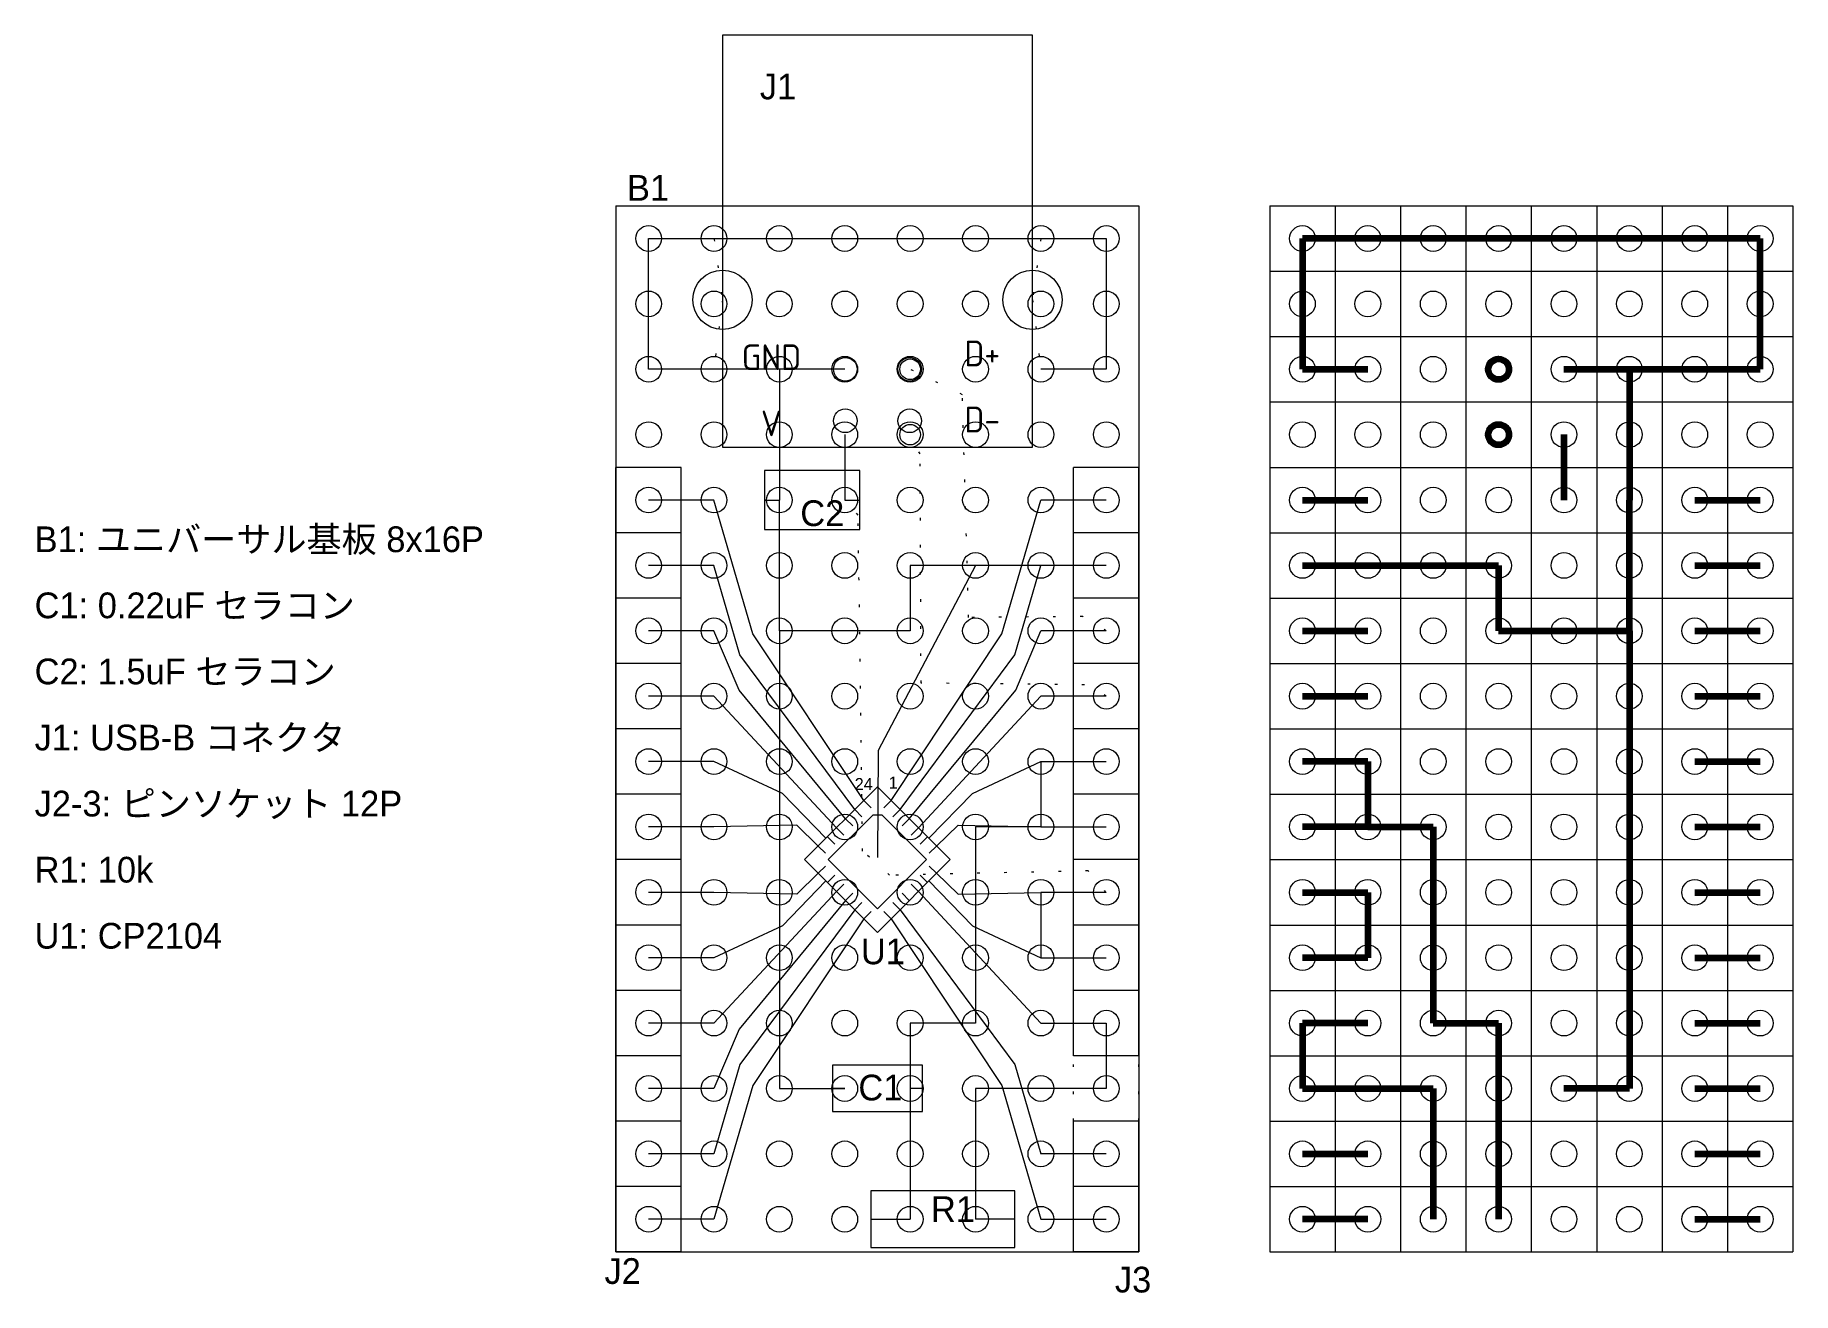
# Model space of a CAD drawing. Extents: x -8.6 to 59.7, y -15.6 to 33.3.
import ezdxf

# ---------------------------------------------------------------- set-up
doc = ezdxf.new("R2010")
doc.units = 0
doc.linetypes.add('DOTTINY', pattern=[0.9525, 0, -0.9525])
doc.layers.get('0').update_dxf_attribs({"linetype": 'CONTINUOUS', "lineweight": 9})
for name, color, linetype, lineweight in [('0_GND', 7, 'CONTINUOUS', 15), ('5V line', 1, 'CONTINUOUS', 15), ('condenser', 5, 'CONTINUOUS', 15)]:
    doc.layers.add(name, color=color, linetype=linetype, lineweight=lineweight)
for name, color, linetype, lineweight, true_color in [('0_wire', 92, 'CONTINUOUS', 15, 0x00c800), ('3.3V line', 40, 'CONTINUOUS', 15, 0xffaa00), ('micon', 216, 'CONTINUOUS', 15, 0x800080), ('resister', 134, 'CONTINUOUS', 15, 0x00b1b1), ('socket_header', 56, 'CONTINUOUS', 15, 0x808000), ('terminal', 16, 'CONTINUOUS', 15, 0x800000), ('universal_board', 253, 'CONTINUOUS', 15, 0xa0a0a4)]:
    doc.layers.add(name, color=color, linetype=linetype, lineweight=lineweight, true_color=true_color)
doc.styles.add('iso', font='iso')
doc.styles.add('kst32b', font='kst32b')

msp = doc.modelspace()

# ---------------------------------------------------------------- linework, layer by layer
at = {"layer": '0_GND'}
for p, q in [((15.24, 20.32), (15.24, 25.4)), ((15.24, 25.4), (33.02, 25.4)), ((33.02, 25.4), (33.02, 20.32)), ((20.32, 20.32), (15.24, 20.32)), ((22.86, 20.32), (20.32, 20.32)), ((20.32, 20.32), (20.32, 15.24)), ((33.02, 20.32), (30.48, 20.32)), ((20.32, 12.7), (20.32, 15.24)), ((20.32, 10.16), (20.32, 12.7)), ((27.94, 12.7), (25.4, 12.7)), ((25.4, 12.7), (25.4, 10.16)), ((30.48, 12.7), (27.94, 12.7)), ((33.02, 12.7), (30.48, 12.7)), ((25.4, 10.16), (20.32, 10.16)), ((20.32, 10.16), (20.32, -7.62)), ((20.32, -7.62), (22.86, -7.62))]:
    msp.add_line(p, q, dxfattribs=at)
at = {"layer": '0_GND', "lineweight": 200}
for p, q in [((58.42, 25.4), (40.64, 25.4)), ((40.64, 25.4), (40.64, 20.32)), ((58.42, 20.32), (58.42, 25.4)), ((40.64, 20.32), (43.18, 20.32)), ((50.8, 20.32), (53.34, 20.32)), ((53.34, 20.32), (53.34, 15.24)), ((53.34, 20.32), (58.42, 20.32)), ((53.34, 12.7), (53.34, 15.24)), ((40.64, 12.7), (43.18, 12.7)), ((43.18, 12.7), (45.72, 12.7)), ((45.72, 12.7), (48.26, 12.7)), ((48.26, 12.7), (48.26, 10.16)), ((53.34, 10.16), (53.34, 12.7)), ((48.26, 10.16), (53.34, 10.16)), ((53.34, 10.16), (53.34, -7.62)), ((53.34, -7.62), (50.8, -7.62))]:
    msp.add_line(p, q, dxfattribs=at)
at = {"layer": '0_wire'}
for p, q in [((17.78, 15.24), (15.24, 15.24)), ((33.02, 15.24), (30.48, 15.24)), ((17.78, 12.7), (15.24, 12.7)), ((17.78, 10.16), (15.24, 10.16)), ((33.02, 10.16), (30.48, 10.16)), ((17.78, 7.62), (15.24, 7.62)), ((33.02, 7.62), (30.48, 7.62)), ((17.78, 5.08), (15.24, 5.08)), ((17.78, 2.54), (15.24, 2.54)), ((17.78, 0), (15.24, 0)), ((17.78, -2.54), (15.24, -2.54)), ((17.78, -5.08), (15.24, -5.08)), ((30.48, -5.08), (33.02, -5.08)), ((33.02, -5.08), (33.02, -7.62)), ((17.78, -7.62), (15.24, -7.62)), ((33.02, -7.62), (27.94, -7.62)), ((27.94, -7.62), (27.94, -12.7)), ((17.78, -10.16), (15.24, -10.16)), ((33.02, -10.16), (30.48, -10.16)), ((17.78, -12.7), (15.24, -12.7)), ((30.48, -12.7), (33.02, -12.7))]:
    msp.add_line(p, q, dxfattribs=at)
at = {"layer": '0_wire', "lineweight": 200}
for p, q in [((40.64, 15.24), (43.18, 15.24)), ((55.88, 15.24), (58.42, 15.24)), ((55.88, 12.7), (58.42, 12.7)), ((40.64, 10.16), (43.18, 10.16)), ((55.88, 10.16), (58.42, 10.16)), ((40.64, 7.62), (43.18, 7.62)), ((55.88, 7.62), (58.42, 7.62)), ((55.88, 5.08), (58.42, 5.08)), ((55.88, 2.54), (58.42, 2.54)), ((55.88, 0), (58.42, 0)), ((55.88, -2.54), (58.42, -2.54)), ((43.18, -5.08), (40.64, -5.08)), ((40.64, -5.08), (40.64, -7.62)), ((55.88, -5.08), (58.42, -5.08)), ((40.64, -7.62), (45.72, -7.62)), ((45.72, -7.62), (45.72, -12.7)), ((55.88, -7.62), (58.42, -7.62)), ((40.64, -10.16), (43.18, -10.16)), ((55.88, -10.16), (58.42, -10.16)), ((43.18, -12.7), (40.64, -12.7)), ((55.88, -12.7), (58.42, -12.7))]:
    msp.add_line(p, q, dxfattribs=at)
at = {"layer": '0_wire'}
for centre in [(25.4, 20.32), (25.4, 17.78)]:
    msp.add_circle(centre, 0.4, dxfattribs=at)
at = {"layer": '0_wire', "lineweight": 200}
for centre in [(48.26, 20.32), (48.26, 17.78)]:
    msp.add_circle(centre, 0.4, dxfattribs=at)
at = {"layer": '3.3V line'}
for p, q in [((30.48, 5.08), (30.48, 2.54)), ((30.48, 5.08), (33.02, 5.08)), ((30.48, 2.54), (27.94, 2.54)), ((27.94, 2.54), (27.94, -5.08)), ((30.48, 2.54), (33.02, 2.54)), ((27.94, -5.08), (25.4, -5.08)), ((25.4, -5.08), (25.4, -7.62)), ((25.4, -7.62), (25.4, -12.7))]:
    msp.add_line(p, q, dxfattribs=at)
at = {"layer": '3.3V line', "lineweight": 200}
for p, q in [((43.18, 5.08), (40.64, 5.08)), ((43.18, 5.08), (43.18, 2.54)), ((43.18, 2.54), (40.64, 2.54)), ((43.18, 2.54), (45.72, 2.54)), ((45.72, 2.54), (45.72, -5.08)), ((45.72, -5.08), (48.26, -5.08)), ((48.26, -5.08), (48.26, -7.62)), ((48.26, -7.62), (48.26, -12.7))]:
    msp.add_line(p, q, dxfattribs=at)
at = {"layer": '5V line'}
for p, q in [((22.86, 17.78), (22.86, 15.24)), ((30.48, 0), (30.48, -2.54)), ((33.02, 0), (30.48, 0)), ((30.48, -2.54), (33.02, -2.54))]:
    msp.add_line(p, q, dxfattribs=at)
at = {"layer": '5V line', "lineweight": 200}
for p, q in [((50.8, 17.78), (50.8, 15.24)), ((40.64, 0), (43.18, 0)), ((43.18, 0), (43.18, -2.54)), ((43.18, -2.54), (40.64, -2.54))]:
    msp.add_line(p, q, dxfattribs=at)
at = {"layer": 'condenser'}
for p, q in [((23.44, 16.39), (19.74, 16.39)), ((19.74, 16.39), (19.74, 14.09)), ((23.44, 14.09), (23.44, 16.39)), ((19.74, 15.24), (20.32, 15.24)), ((22.86, 15.24), (23.44, 15.24)), ((19.74, 14.09), (23.44, 14.09)), ((25.88, -6.72), (22.38, -6.72)), ((22.38, -6.72), (22.38, -8.52)), ((25.88, -8.52), (25.88, -6.72)), ((22.86, -7.62), (22.38, -7.62)), ((25.88, -7.62), (25.4, -7.62)), ((22.38, -8.52), (25.88, -8.52))]:
    msp.add_line(p, q, dxfattribs=at)
at = {"layer": 'micon'}
for p, q in [((24.13, 4.098), (21.302, 1.27)), ((26.958, 1.27), (24.13, 4.098)), ((23.6, 3.568), (23.883, 3.285)), ((24.66, 3.568), (24.377, 3.285)), ((23.953, 3.002), (22.221, 1.27)), ((22.893, 2.861), (23.175, 2.578)), ((23.246, 3.215), (23.529, 2.932)), ((24.307, 3.002), (23.953, 3.002)), ((26.039, 1.27), (24.307, 3.002)), ((25.014, 3.215), (24.731, 2.932)), ((25.367, 2.861), (25.085, 2.578)), ((22.185, 2.154), (22.468, 1.871)), ((22.539, 2.507), (22.822, 2.225)), ((25.721, 2.507), (25.438, 2.225)), ((26.075, 2.154), (25.792, 1.871)), ((21.832, 1.8), (22.115, 1.517)), ((26.428, 1.8), (26.145, 1.517)), ((21.302, 1.27), (24.13, -1.558)), ((21.832, 0.74), (22.115, 1.023)), ((22.221, 1.27), (24.13, -0.639)), ((24.13, -1.558), (26.958, 1.27)), ((24.13, -0.639), (26.039, 1.27)), ((26.428, 0.74), (26.145, 1.023)), ((22.185, 0.386), (22.468, 0.669)), ((22.539, 0.033), (22.822, 0.315)), ((25.721, 0.033), (25.438, 0.315)), ((26.075, 0.386), (25.792, 0.669)), ((22.893, -0.321), (23.175, -0.038)), ((23.246, -0.675), (23.529, -0.392)), ((25.014, -0.675), (24.731, -0.392)), ((25.367, -0.321), (25.085, -0.038)), ((23.6, -1.028), (23.883, -0.745)), ((24.66, -1.028), (24.377, -0.745))]:
    msp.add_line(p, q, dxfattribs=at)
at = {"layer": 'resister'}
for p, q in [((29.47, -11.6), (23.87, -11.6)), ((23.87, -11.6), (23.87, -13.8)), ((29.47, -13.8), (29.47, -11.6)), ((23.87, -12.7), (25.4, -12.7)), ((29.47, -12.7), (27.94, -12.7)), ((23.87, -13.8), (29.47, -13.8))]:
    msp.add_line(p, q, dxfattribs=at)
at = {"layer": 'resister', "linetype": 'DOTTINY'}
for points in [[(17.78, 25.4), (18.11, 23.02), (17.78, 20.32)], [(30.48, 25.4), (30.15, 23.02), (30.48, 20.32)], [(33.02, 10.16), (32.104, 10.713), (27.672, 10.678), (27.428, 19.332), (25.4, 20.32)], [(33.02, 7.62), (32.173, 8.061), (25.823, 8.131), (25.788, 17.029), (25.4, 17.78)], [(33.02, 0), (32.313, 0.837), (24.601, 0.663), (23.554, 1.605), (23.38, 14.656), (22.86, 15.24)]]:
    msp.add_lwpolyline(points, dxfattribs=at)
at = {"layer": 'resister'}
for points in [[(23.6, 3.568), (19.293, 10.045), (17.78, 15.24)], [(24.66, 3.568), (28.967, 10.045), (30.48, 15.24)], [(23.246, 3.215), (18.788, 9.224), (17.78, 12.7)], [(27.94, 12.7), (24.156, 5.508), (24.132, 1.347)], [(25.014, 3.215), (29.472, 9.224), (30.48, 12.7)], [(22.893, 2.861), (18.758, 7.859), (17.78, 10.16)], [(25.367, 2.861), (29.502, 7.859), (30.48, 10.16)], [(22.539, 2.507), (17.78, 7.62)], [(25.721, 2.507), (30.48, 7.62)], [(22.13, 2.098), (20.443, 3.844), (17.78, 5.08)], [(26.13, 2.098), (27.817, 3.844), (30.48, 5.08)], [(21.832, 1.8), (21, 2.607), (17.78, 2.54)], [(26.428, 1.8), (27.26, 2.607), (30.48, 2.54)], [(21.832, 0.74), (21, -0.067), (17.78, 0)], [(26.428, 0.74), (27.26, -0.067), (30.48, 0)], [(22.13, 0.442), (20.443, -1.304), (17.78, -2.54)], [(22.539, 0.033), (17.78, -5.08)], [(25.721, 0.033), (30.48, -5.08)], [(26.13, 0.442), (27.817, -1.304), (30.48, -2.54)], [(22.893, -0.321), (18.758, -5.319), (17.78, -7.62)], [(23.246, -0.675), (18.788, -6.684), (17.78, -10.16)], [(25.014, -0.675), (29.472, -6.684), (30.48, -10.16)], [(23.6, -1.028), (19.293, -7.505), (17.78, -12.7)], [(24.66, -1.028), (28.967, -7.505), (30.48, -12.7)]]:
    msp.add_lwpolyline(points, dxfattribs=at)
at = {"layer": 'socket_header'}
for p, q in [((13.97, 13.97), (13.97, 16.51)), ((16.51, 16.51), (13.97, 16.51)), ((16.51, 13.97), (16.51, 16.51)), ((31.75, 13.97), (31.75, 16.51)), ((34.29, 16.51), (31.75, 16.51)), ((34.29, 13.97), (34.29, 16.51)), ((16.51, 13.97), (13.97, 13.97)), ((13.97, 11.43), (13.97, 13.97)), ((16.51, 13.97), (13.97, 13.97)), ((16.51, 11.43), (16.51, 13.97)), ((34.29, 13.97), (31.75, 13.97)), ((31.75, 11.43), (31.75, 13.97)), ((34.29, 13.97), (31.75, 13.97)), ((34.29, 11.43), (34.29, 13.97)), ((16.51, 11.43), (13.97, 11.43)), ((13.97, 8.89), (13.97, 11.43)), ((16.51, 11.43), (13.97, 11.43)), ((16.51, 8.89), (16.51, 11.43)), ((34.29, 11.43), (31.75, 11.43)), ((31.75, 8.89), (31.75, 11.43)), ((34.29, 11.43), (31.75, 11.43)), ((34.29, 8.89), (34.29, 11.43)), ((16.51, 8.89), (13.97, 8.89)), ((13.97, 6.35), (13.97, 8.89)), ((16.51, 8.89), (13.97, 8.89)), ((16.51, 6.35), (16.51, 8.89)), ((34.29, 8.89), (31.75, 8.89)), ((31.75, 6.35), (31.75, 8.89)), ((34.29, 8.89), (31.75, 8.89)), ((34.29, 6.35), (34.29, 8.89)), ((16.51, 6.35), (13.97, 6.35)), ((13.97, 3.81), (13.97, 6.35)), ((16.51, 6.35), (13.97, 6.35)), ((16.51, 3.81), (16.51, 6.35)), ((34.29, 6.35), (31.75, 6.35)), ((31.75, 3.81), (31.75, 6.35)), ((34.29, 6.35), (31.75, 6.35)), ((34.29, 3.81), (34.29, 6.35)), ((16.51, 3.81), (13.97, 3.81)), ((13.97, 1.27), (13.97, 3.81)), ((16.51, 3.81), (13.97, 3.81)), ((16.51, 1.27), (16.51, 3.81)), ((34.29, 3.81), (31.75, 3.81)), ((31.75, 1.27), (31.75, 3.81)), ((34.29, 3.81), (31.75, 3.81)), ((34.29, 1.27), (34.29, 3.81)), ((16.51, 1.27), (13.97, 1.27)), ((13.97, -1.27), (13.97, 1.27)), ((16.51, 1.27), (13.97, 1.27)), ((16.51, -1.27), (16.51, 1.27)), ((34.29, 1.27), (31.75, 1.27)), ((31.75, -1.27), (31.75, 1.27)), ((34.29, 1.27), (31.75, 1.27)), ((34.29, -1.27), (34.29, 1.27)), ((16.51, -1.27), (13.97, -1.27)), ((13.97, -3.81), (13.97, -1.27)), ((16.51, -1.27), (13.97, -1.27)), ((16.51, -3.81), (16.51, -1.27)), ((34.29, -1.27), (31.75, -1.27)), ((31.75, -3.81), (31.75, -1.27)), ((34.29, -1.27), (31.75, -1.27)), ((34.29, -3.81), (34.29, -1.27)), ((16.51, -3.81), (13.97, -3.81)), ((13.97, -6.35), (13.97, -3.81)), ((16.51, -3.81), (13.97, -3.81)), ((16.51, -6.35), (16.51, -3.81)), ((34.29, -3.81), (31.75, -3.81)), ((31.75, -6.35), (31.75, -3.81)), ((34.29, -3.81), (31.75, -3.81)), ((34.29, -6.35), (34.29, -3.81)), ((16.51, -6.35), (13.97, -6.35)), ((13.97, -8.89), (13.97, -6.35)), ((16.51, -6.35), (13.97, -6.35)), ((16.51, -8.89), (16.51, -6.35)), ((34.29, -6.35), (31.75, -6.35)), ((16.51, -8.89), (13.97, -8.89)), ((13.97, -11.43), (13.97, -8.89)), ((16.51, -8.89), (13.97, -8.89)), ((16.51, -11.43), (16.51, -8.89)), ((31.75, -11.43), (31.75, -8.89)), ((34.29, -8.89), (31.75, -8.89)), ((34.29, -11.43), (34.29, -8.89)), ((16.51, -11.43), (13.97, -11.43)), ((13.97, -13.97), (13.97, -11.43)), ((16.51, -11.43), (13.97, -11.43)), ((16.51, -13.97), (16.51, -11.43)), ((34.29, -11.43), (31.75, -11.43)), ((31.75, -13.97), (31.75, -11.43)), ((34.29, -11.43), (31.75, -11.43)), ((34.29, -13.97), (34.29, -11.43)), ((16.51, -13.97), (13.97, -13.97)), ((34.29, -13.97), (31.75, -13.97))]:
    msp.add_line(p, q, dxfattribs=at)
at = {"layer": 'socket_header', "linetype": 'DOTTINY'}
for p, q in [((31.75, -8.89), (31.75, -6.35)), ((34.29, -6.35), (31.75, -6.35)), ((34.29, -8.89), (34.29, -6.35)), ((34.29, -8.89), (31.75, -8.89))]:
    msp.add_line(p, q, dxfattribs=at)
at = {"layer": 'terminal'}
for p, q in [((18.11, 33.3), (18.11, 17.3)), ((30.15, 33.3), (18.11, 33.3)), ((30.15, 17.3), (30.15, 33.3)), ((18.11, 17.3), (30.15, 17.3))]:
    msp.add_line(p, q, dxfattribs=at)
for centre, radius in [((18.11, 23.02), 1.15), ((30.15, 23.02), 1.15), ((22.88, 20.32), 0.46), ((25.38, 20.32), 0.46), ((22.88, 18.32), 0.46), ((25.38, 18.32), 0.46)]:
    msp.add_circle(centre, radius, dxfattribs=at)
at = {"layer": 'universal_board'}
for p, q in [((13.97, 26.67), (34.29, 26.67)), ((13.97, 26.67), (13.97, -13.97)), ((34.29, 26.67), (34.29, -13.97)), ((39.37, 26.67), (59.69, 26.67)), ((39.37, 26.67), (39.37, -13.97)), ((41.91, 26.67), (41.91, -13.97)), ((44.45, 26.67), (44.45, -13.97)), ((46.99, 26.67), (46.99, -13.97)), ((49.53, 26.67), (49.53, -13.97)), ((52.07, 26.67), (52.07, -13.97)), ((54.61, 26.67), (54.61, -13.97)), ((57.15, 26.67), (57.15, -13.97)), ((59.69, 26.67), (59.69, -13.97)), ((39.37, 24.13), (59.69, 24.13)), ((39.37, 21.59), (59.69, 21.59)), ((39.37, 19.05), (59.69, 19.05)), ((39.37, 16.51), (59.69, 16.51)), ((39.37, 13.97), (59.69, 13.97)), ((39.37, 11.43), (59.69, 11.43)), ((39.37, 8.89), (59.69, 8.89)), ((39.37, 6.35), (59.69, 6.35)), ((39.37, 3.81), (59.69, 3.81)), ((39.37, 1.27), (59.69, 1.27)), ((39.37, -1.27), (59.69, -1.27)), ((39.37, -3.81), (59.69, -3.81)), ((39.37, -6.35), (59.69, -6.35)), ((39.37, -8.89), (59.69, -8.89)), ((39.37, -11.43), (59.69, -11.43)), ((13.97, -13.97), (34.29, -13.97)), ((39.37, -13.97), (59.69, -13.97))]:
    msp.add_line(p, q, dxfattribs=at)
for centre in [(15.24, 25.4), (17.78, 25.4), (20.32, 25.4), (22.86, 25.4), (25.4, 25.4), (27.94, 25.4), (30.48, 25.4), (33.02, 25.4), (40.64, 25.4), (43.18, 25.4), (45.72, 25.4), (48.26, 25.4), (50.8, 25.4), (53.34, 25.4), (55.88, 25.4), (58.42, 25.4), (15.24, 22.86), (17.78, 22.86), (20.32, 22.86), (22.86, 22.86), (25.4, 22.86), (27.94, 22.86), (30.48, 22.86), (33.02, 22.86), (40.64, 22.86), (43.18, 22.86), (45.72, 22.86), (48.26, 22.86), (50.8, 22.86), (53.34, 22.86), (55.88, 22.86), (58.42, 22.86), (15.24, 20.32), (17.78, 20.32), (20.32, 20.32), (22.86, 20.32), (25.4, 20.32), (27.94, 20.32), (30.48, 20.32), (33.02, 20.32), (40.64, 20.32), (43.18, 20.32), (45.72, 20.32), (48.26, 20.32), (50.8, 20.32), (53.34, 20.32), (55.88, 20.32), (58.42, 20.32), (15.24, 17.78), (17.78, 17.78), (20.32, 17.78), (22.86, 17.78), (25.4, 17.78), (27.94, 17.78), (30.48, 17.78), (33.02, 17.78), (40.64, 17.78), (43.18, 17.78), (45.72, 17.78), (48.26, 17.78), (50.8, 17.78), (53.34, 17.78), (55.88, 17.78), (58.42, 17.78), (15.24, 15.24), (17.78, 15.24), (20.32, 15.24), (22.86, 15.24), (25.4, 15.24), (27.94, 15.24), (30.48, 15.24), (33.02, 15.24), (40.64, 15.24), (43.18, 15.24), (45.72, 15.24), (48.26, 15.24), (50.8, 15.24), (53.34, 15.24), (55.88, 15.24), (58.42, 15.24), (15.24, 12.7), (17.78, 12.7), (20.32, 12.7), (22.86, 12.7), (25.4, 12.7), (27.94, 12.7), (30.48, 12.7), (33.02, 12.7), (40.64, 12.7), (43.18, 12.7), (45.72, 12.7), (48.26, 12.7), (50.8, 12.7), (53.34, 12.7), (55.88, 12.7), (58.42, 12.7), (15.24, 10.16), (17.78, 10.16), (20.32, 10.16), (22.86, 10.16), (25.4, 10.16), (27.94, 10.16), (30.48, 10.16), (33.02, 10.16), (40.64, 10.16), (43.18, 10.16), (45.72, 10.16), (48.26, 10.16), (50.8, 10.16), (53.34, 10.16), (55.88, 10.16), (58.42, 10.16), (15.24, 7.62), (17.78, 7.62), (20.32, 7.62), (22.86, 7.62), (25.4, 7.62), (27.94, 7.62), (30.48, 7.62), (33.02, 7.62), (40.64, 7.62), (43.18, 7.62), (45.72, 7.62), (48.26, 7.62), (50.8, 7.62), (53.34, 7.62), (55.88, 7.62), (58.42, 7.62), (15.24, 5.08), (17.78, 5.08), (20.32, 5.08), (22.86, 5.08), (25.4, 5.08), (27.94, 5.08), (30.48, 5.08), (33.02, 5.08), (40.64, 5.08), (43.18, 5.08), (45.72, 5.08), (48.26, 5.08), (50.8, 5.08), (53.34, 5.08), (55.88, 5.08), (58.42, 5.08), (15.24, 2.54), (17.78, 2.54), (20.32, 2.54), (22.86, 2.54), (25.4, 2.54), (27.94, 2.54), (30.48, 2.54), (33.02, 2.54), (40.64, 2.54), (43.18, 2.54), (45.72, 2.54), (48.26, 2.54), (50.8, 2.54), (53.34, 2.54), (55.88, 2.54), (58.42, 2.54), (15.24, 0), (17.78, 0), (20.32, 0), (22.86, 0), (25.4, 0), (27.94, 0), (30.48, 0), (33.02, 0), (40.64, 0), (43.18, 0), (45.72, 0), (48.26, 0), (50.8, 0), (53.34, 0), (55.88, 0), (58.42, 0), (15.24, -2.54), (17.78, -2.54), (20.32, -2.54), (22.86, -2.54), (25.4, -2.54), (27.94, -2.54), (30.48, -2.54), (33.02, -2.54), (40.64, -2.54), (43.18, -2.54), (45.72, -2.54), (48.26, -2.54), (50.8, -2.54), (53.34, -2.54), (55.88, -2.54), (58.42, -2.54), (15.24, -5.08), (17.78, -5.08), (20.32, -5.08), (22.86, -5.08), (25.4, -5.08), (27.94, -5.08), (30.48, -5.08), (33.02, -5.08), (40.64, -5.08), (43.18, -5.08), (45.72, -5.08), (48.26, -5.08), (50.8, -5.08), (53.34, -5.08), (55.88, -5.08), (58.42, -5.08), (15.24, -7.62), (17.78, -7.62), (20.32, -7.62), (22.86, -7.62), (25.4, -7.62), (27.94, -7.62), (30.48, -7.62), (33.02, -7.62), (40.64, -7.62), (43.18, -7.62), (45.72, -7.62), (48.26, -7.62), (50.8, -7.62), (53.34, -7.62), (55.88, -7.62), (58.42, -7.62), (15.24, -10.16), (17.78, -10.16), (20.32, -10.16), (22.86, -10.16), (25.4, -10.16), (27.94, -10.16), (30.48, -10.16), (33.02, -10.16), (40.64, -10.16), (43.18, -10.16), (45.72, -10.16), (48.26, -10.16), (50.8, -10.16), (53.34, -10.16), (55.88, -10.16), (58.42, -10.16), (15.24, -12.7), (17.78, -12.7), (20.32, -12.7), (22.86, -12.7), (25.4, -12.7), (27.94, -12.7), (30.48, -12.7), (33.02, -12.7), (40.64, -12.7), (43.18, -12.7), (45.72, -12.7), (48.26, -12.7), (50.8, -12.7), (53.34, -12.7), (55.88, -12.7), (58.42, -12.7)]:
    msp.add_circle(centre, 0.5, dxfattribs=at)

# ---------------------------------------------------------------- texts
at = {"insert": (-8.612, 6.007), "char_height": 1, "width": 18.18889, "attachment_point": 4, "line_spacing_factor": 1.54, "style": 'kst32b'}
msp.add_mtext('B1: ユニバーサル基板 8x16P\\PC1: 0.22uF セラコン\\PC2: 1.5uF セラコン\\PJ1: USB-B コネクタ\\PJ2-3: ピンソケット 12P\\PR1: 10k\\PU1: CP2104', dxfattribs=at)
at = {"layer": 'condenser', "char_height": 1, "attachment_point": 4, "line_spacing_factor": 1.54, "style": 'kst32b'}
for s, insert, width in [('C2', (21.132, 14.721), 1.30667), ('C1', (23.389, -7.591), 1.20222)]:
    msp.add_mtext(s, dxfattribs=dict(at, insert=insert, width=width))
at = {"layer": 'micon', "attachment_point": 4, "line_spacing_factor": 1.54, "style": 'kst32b'}
for s, insert, char_height, width in [('24', (23.246, 4.206), 0.47, 0.61413), ('1', (24.568, 4.261), 0.47, 0.13056), ('U1', (23.488, -2.301), 1, 1.09778)]:
    msp.add_mtext(s, dxfattribs=dict(at, insert=insert, char_height=char_height, width=width))
at = {"layer": 'resister', "insert": (26.21, -12.31), "char_height": 1, "width": 1.20222, "attachment_point": 4, "line_spacing_factor": 1.54, "style": 'kst32b'}
msp.add_mtext('R1', dxfattribs=at)
at = {"layer": 'socket_header', "char_height": 1, "attachment_point": 4, "line_spacing_factor": 1.54, "style": 'kst32b'}
for s, insert, width in [('J2', (13.527, -14.72), 1.23667), ('J3', (33.353, -15.052), 1.20111)]:
    msp.add_mtext(s, dxfattribs=dict(at, insert=insert, width=width))
at = {"layer": 'terminal', "char_height": 1, "line_spacing_factor": 1.54}
for s, insert, width, attachment_point, style in [('J1', (19.561, 31.298), 1.13222, 4, 'kst32b'), ('GND\\PV', (20.01, 19.503), 2.33333, 5, 'iso'), ('D+\\PD-', (28.201, 19.651), 1.33333, 5, 'iso')]:
    msp.add_mtext(s, dxfattribs=dict(at, insert=insert, width=width, attachment_point=attachment_point, style=style))
at = {"layer": 'universal_board', "insert": (14.4, 27.368), "char_height": 1, "width": 1.20222, "attachment_point": 4, "line_spacing_factor": 1.54, "style": 'kst32b'}
msp.add_mtext('B1', dxfattribs=at)

doc.saveas('drawing.dxf')
